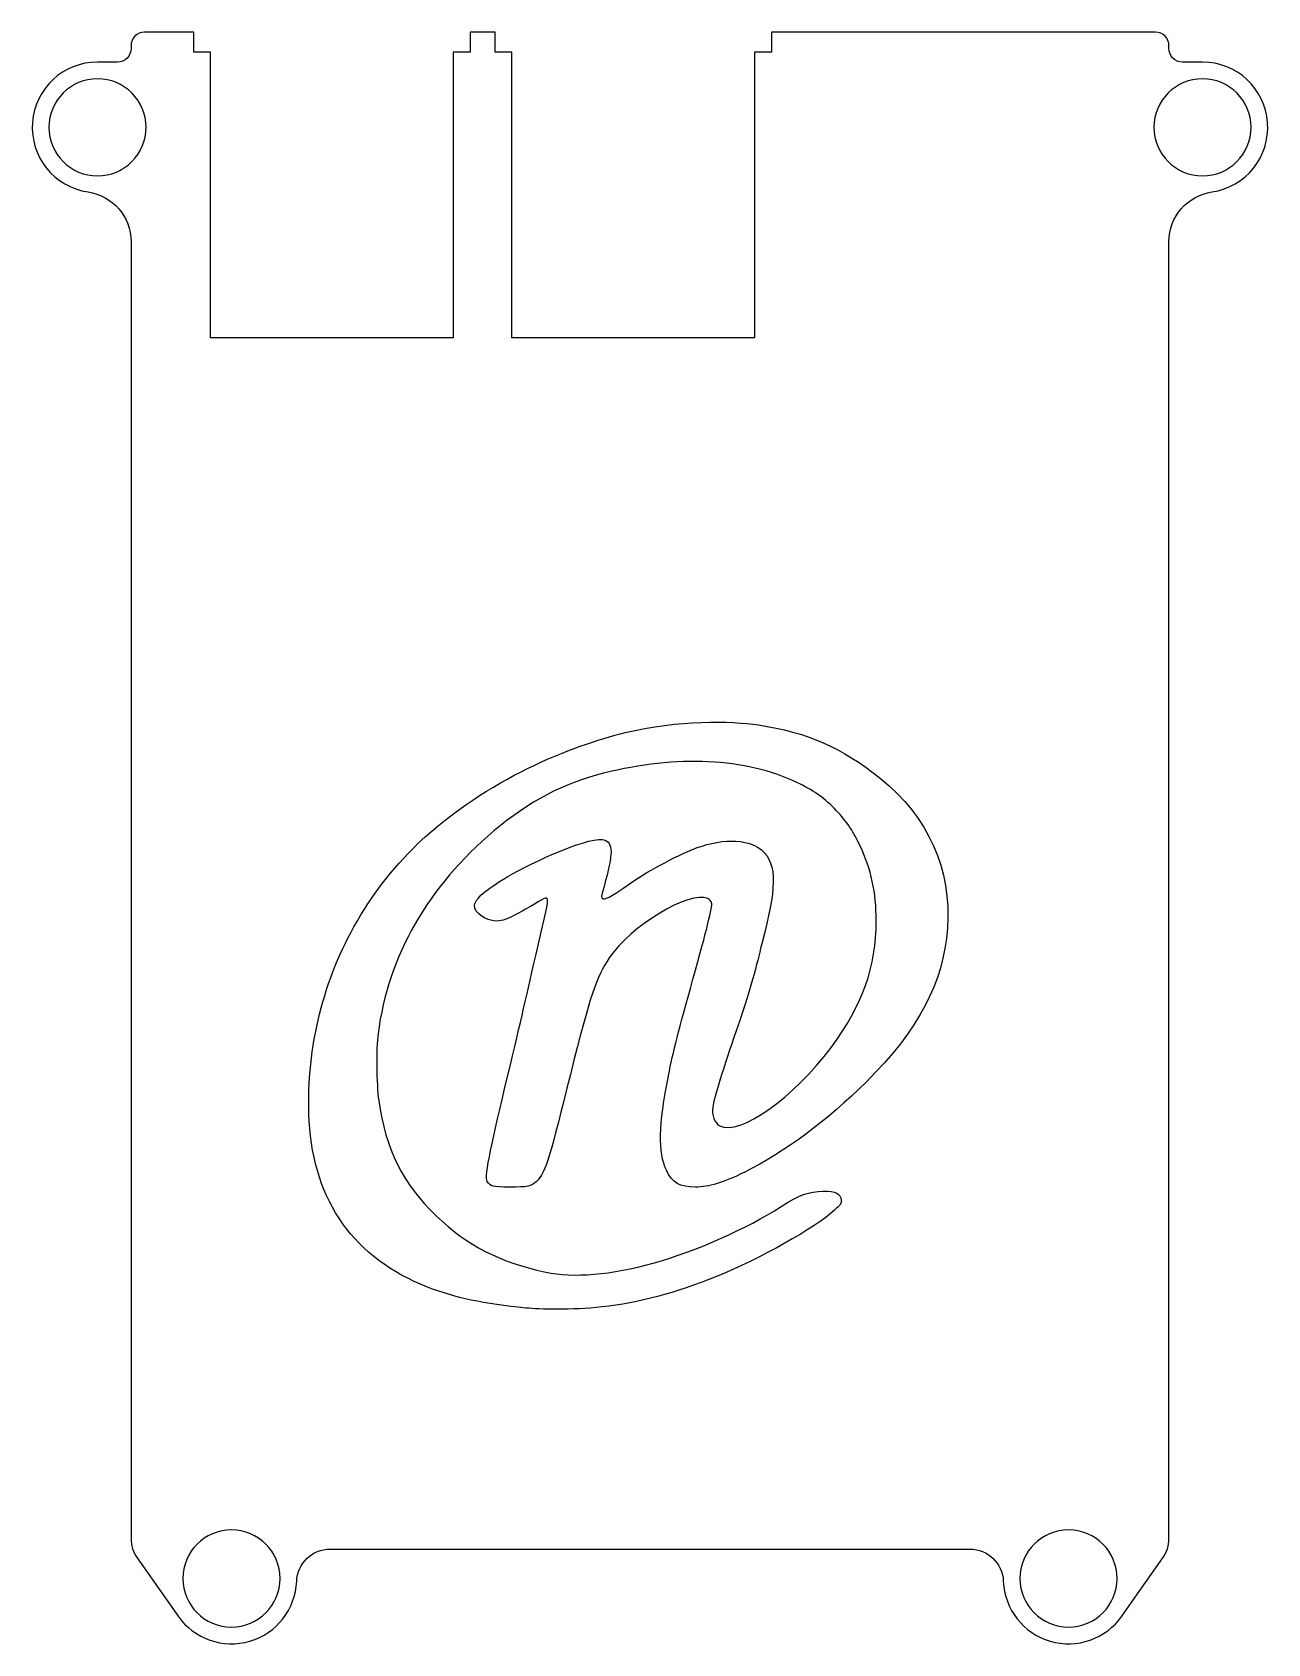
# Model space of a CAD drawing. Header units: millimetres. Extents: x -67.9 to 5.9, y -100.7 to -4.4.
import ezdxf

# ---------------------------------------------------------------- set-up
doc = ezdxf.new("R2010")
doc.units = ezdxf.units.MM
doc.layers.get('0').update_dxf_attribs({"linetype": 'CONTINUOUS'})

msp = doc.modelspace()

# ---------------------------------------------------------------- linework, layer by layer
msp.add_lwpolyline([(-61.2, -4.4, 0.414214), (-62, -5.2), (-62, -5.38, -0.414214), (-62.8, -6.18), (-64, -6.18, 0.929802), (-64.565, -13.939, -0.372229), (-62, -16.907), (-62, -94.367, 0.1545), (-61.636, -95.518), (-59.19, -98.994, 0.716197), (-52.104, -96.915, -0.401853), (-50.105, -95), (-11.895, -95, -0.401853), (-9.896, -96.915, 0.716197), (-2.81, -98.994), (-0.364, -95.518, 0.1545), (0, -94.367), (0, -16.907, -0.372229), (2.565, -13.939, 0.929802), (2, -6.18), (0.8, -6.18, -0.414214), (0, -5.38), (0, -5.2, 0.414214), (-0.8, -4.4), (-23.75, -4.4), (-23.75, -5.6), (-24.75, -5.6), (-24.75, -22.65), (-39.25, -22.65), (-39.25, -5.6), (-40.25, -5.6), (-40.25, -4.4), (-41.75, -4.4), (-41.75, -5.6), (-42.75, -5.6), (-42.75, -22.65), (-57.25, -22.65), (-57.25, -5.6), (-58.25, -5.6), (-58.25, -4.4)], format="xyb", close=True)
at = {"extrusion": (0, 0, -1)}
for centre in [(64, -10.08), (-2, -10.08), (56, -96.75), (6, -96.75)]:
    msp.add_circle(centre, 2.9, dxfattribs=at)
for points in [[(-32.482, -46.23), (-29.318, -45.461), (-26.171, -45.528), (-24.529, -45.772)], [(-24.529, -45.772), (-21.615, -46.206), (-19.538, -47.117), (-17.237, -48.969)], [(-44.822, -52.817), (-40.682, -48.954), (-35.646, -46.999), (-32.482, -46.23)], [(-22.238, -49.205), (-25.306, -47.742), (-29.364, -47.551), (-33.775, -48.66)], [(-33.775, -48.66), (-36.196, -49.269), (-38.191, -50.318), (-40.325, -52.104)], [(-17.237, -48.969), (-14.378, -51.27), (-12.971, -54.414), (-13.233, -57.918)], [(-19.996, -50.75), (-20.672, -50.074), (-21.251, -49.674), (-22.238, -49.205)], [(-18.451, -52.991), (-18.92, -52.005), (-19.32, -51.426), (-19.996, -50.75)], [(-48.682, -57.824), (-47.583, -55.882), (-46.514, -54.496), (-44.822, -52.817)], [(-40.325, -52.104), (-44.239, -55.381), (-46.635, -59.574), (-47.244, -64.214)], [(-39.501, -54.828), (-38.109, -53.988), (-34.334, -52.296), (-33.678, -52.651)], [(-33.678, -52.651), (-33.146, -52.939), (-33.23, -53.612), (-33.859, -55.827)], [(-30.923, -54.44), (-29.495, -53.667), (-28.024, -52.818), (-26.42, -52.715)], [(-26.42, -52.715), (-25.718, -52.67), (-24.875, -52.79), (-24.367, -53.212)], [(-24.367, -53.212), (-23.302, -54.095), (-23.513, -55.703), (-24.284, -58.685)], [(-17.487, -57.468), (-17.488, -55.793), (-17.794, -54.37), (-18.451, -52.991)], [(-41.474, -56.542), (-41.42, -56.131), (-40.893, -55.669), (-39.501, -54.828)], [(-33.859, -55.827), (-34.157, -56.875), (-32.351, -55.212), (-30.923, -54.44)], [(-40.217, -57.488), (-40.783, -57.45), (-41.537, -57.026), (-41.474, -56.542)], [(-38.43, -56.782), (-38.982, -57.062), (-39.651, -57.525), (-40.217, -57.488)], [(-37.661, -58.84), (-36.871, -55.379), (-36.783, -55.877), (-38.43, -56.782)], [(-27.55, -56.143), (-28.644, -55.644), (-32.147, -57.757), (-33.434, -59.692)], [(-28.432, -60.952), (-27.598, -57.972), (-27.264, -56.612), (-27.317, -56.403)], [(-27.317, -56.403), (-27.341, -56.307), (-27.446, -56.19), (-27.55, -56.143)], [(-20.162, -65.013), (-18.303, -62.515), (-17.486, -60.208), (-17.487, -57.468)], [(-51.355, -69.433), (-51.584, -65.482), (-50.601, -61.213), (-48.682, -57.824)], [(-24.284, -58.685), (-24.584, -59.844), (-24.793, -60.988), (-25.853, -64.045)], [(-13.233, -57.918), (-13.476, -61.18), (-14.959, -63.984), (-18.091, -67.1)], [(-39.524, -66.842), (-38.615, -63.018), (-38.451, -62.302), (-37.661, -58.84)], [(-33.434, -59.692), (-34.222, -60.877), (-34.55, -61.86), (-35.757, -66.66)], [(-29.901, -66.732), (-29.602, -65.241), (-29.292, -64.023), (-28.432, -60.952)], [(-47.244, -64.214), (-47.363, -65.118), (-47.342, -67.217), (-47.204, -68.2)], [(-25.853, -64.045), (-26.587, -66.159), (-27.179, -68.083), (-27.256, -68.594)], [(-26.828, -69.724), (-25.655, -70.331), (-22.416, -68.042), (-20.162, -65.013)], [(-40.725, -73.041), (-40.919, -72.748), (-40.384, -70.465), (-39.524, -66.842)], [(-35.757, -66.66), (-36.899, -71.206), (-37.205, -72.538), (-37.778, -73.041)], [(-30.021, -72.372), (-30.521, -71.303), (-30.486, -69.65), (-29.901, -66.732)], [(-18.091, -67.1), (-20.392, -69.391), (-22.992, -71.319), (-25.339, -72.475)], [(-47.204, -68.2), (-46.791, -71.142), (-45.774, -73.177), (-43.754, -75.102)], [(-27.256, -68.594), (-27.327, -69.073), (-27.142, -69.562), (-26.828, -69.724)], [(-44.295, -79.347), (-48.667, -77.633), (-51.075, -74.251), (-51.355, -69.433)], [(-39.402, -73.376), (-40.392, -73.374), (-40.53, -73.334), (-40.725, -73.041)], [(-37.778, -73.041), (-38.133, -73.353), (-38.288, -73.377), (-39.402, -73.376)], [(-28.284, -73.376), (-29.211, -73.381), (-29.676, -73.112), (-30.021, -72.372)], [(-25.339, -72.475), (-26.627, -73.11), (-27.483, -73.371), (-28.284, -73.376)], [(-23.163, -74.534), (-22.085, -73.84), (-21.501, -73.628), (-20.652, -73.621)], [(-20.652, -73.621), (-19.906, -73.615), (-19.613, -73.758), (-19.574, -74.146)], [(-30.811, -77.917), (-28.205, -77.18), (-25.238, -75.868), (-23.163, -74.534)], [(-19.972, -74.751), (-21.127, -75.807), (-24.479, -77.689), (-27.033, -78.715)], [(-19.574, -74.146), (-19.555, -74.334), (-19.616, -74.426), (-19.972, -74.751)], [(-43.754, -75.102), (-41.863, -76.903), (-40.078, -77.82), (-37.23, -78.451)], [(-37.23, -78.451), (-35.619, -78.808), (-33.275, -78.613), (-30.811, -77.917)], [(-27.033, -78.715), (-29.518, -79.713), (-31.633, -80.289), (-33.879, -80.536)], [(-38.408, -80.599), (-40.901, -80.36), (-42.669, -79.984), (-44.295, -79.347)], [(-33.879, -80.536), (-35.668, -80.733), (-37.606, -80.676), (-38.408, -80.599)]]:
    msp.add_open_spline(points, degree=3)

doc.saveas('drawing.dxf')
